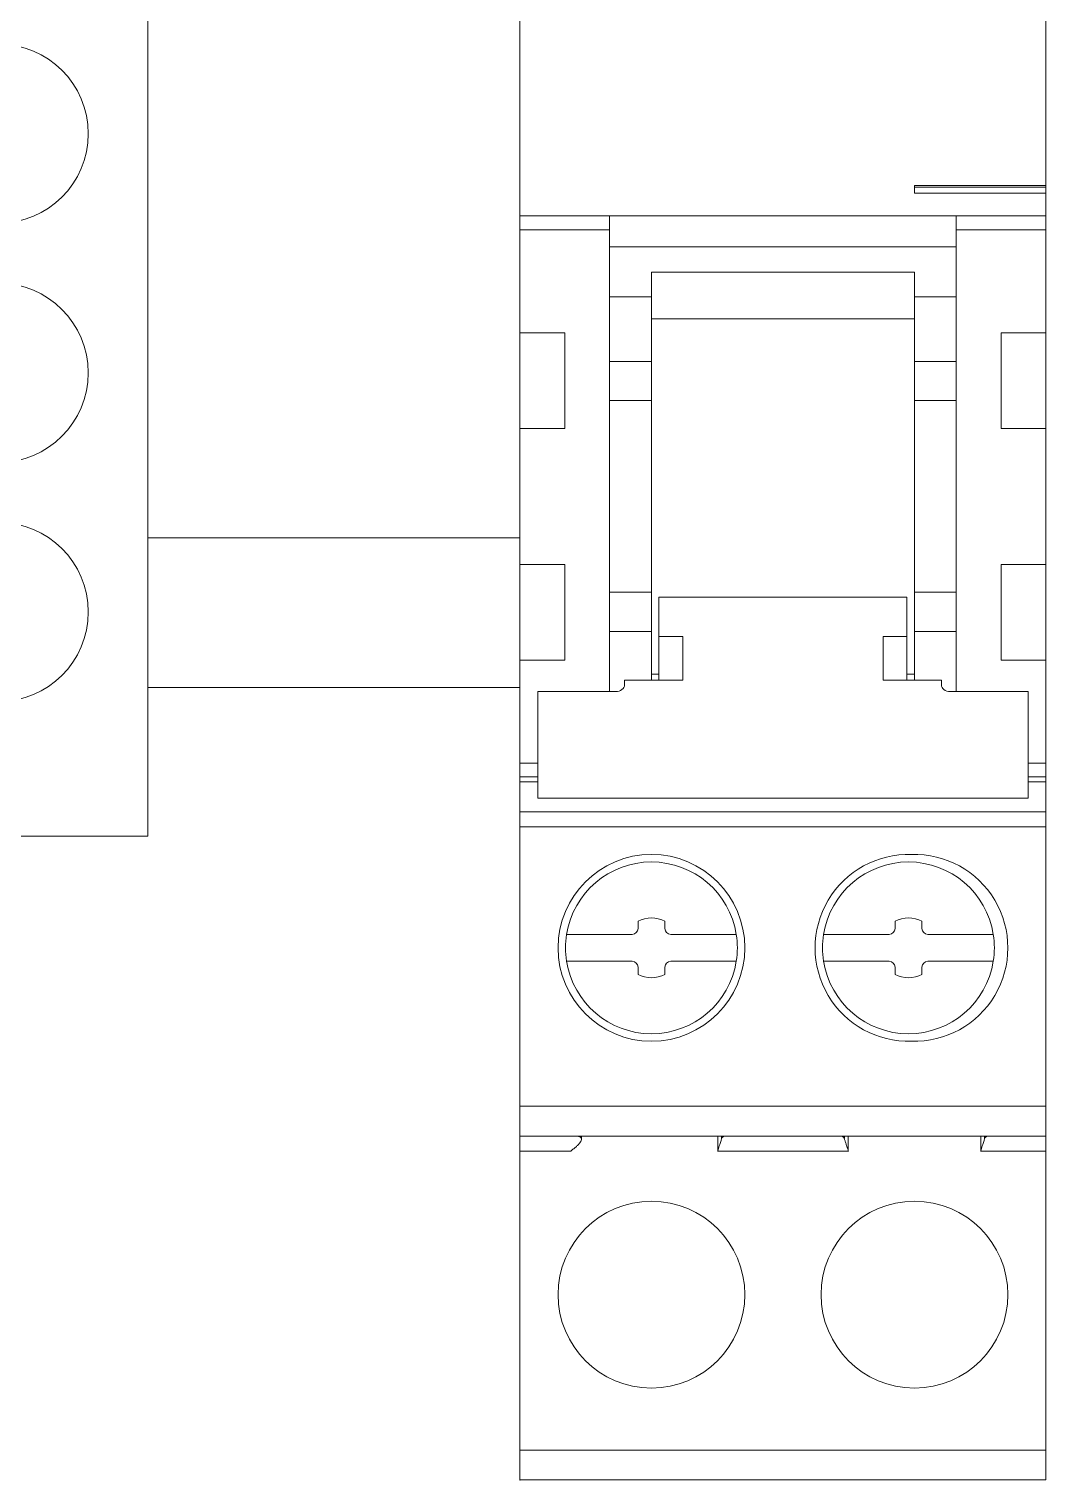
# Model space of a CAD drawing. Header units: millimetres. Extents: x 4134 to 7422, y 1400 to 3585.
# Drawn here: x 4424.14 to 4458.17, y 2776.77 to 2825.3 of the extents above; entities that cross this region are included whole.
import ezdxf

# ---------------------------------------------------------------- set-up
doc = ezdxf.new("R2010")
doc.units = ezdxf.units.MM
doc.layers.add('000-PI-Oprema', color=30, linetype='Continuous', lineweight=5)
doc.layers.add('002-PI-Kabelska kanalica', color=150, linetype='Continuous')

# ---------------------------------------------------------------- blocks, each defined once
blk = doc.blocks.new('5TE8112')
at = {"layer": '000-PI-Oprema', "color": 0, "linetype": 'ByBlock', "lineweight": 0}
for p, q in [((1289.453, 139.821), (1289.453, 115.654)), ((1307.053, 139.821), (1307.053, 116.671)), ((1302.653, 116.671), (1302.653, 116.421)), ((1307.053, 116.671), (1302.653, 116.671)), ((1302.653, 116.621), (1307.053, 116.621)), ((1307.053, 116.671), (1307.053, 116.621)), ((1307.053, 116.621), (1307.053, 116.421)), ((1302.653, 116.421), (1307.053, 116.421)), ((1307.053, 116.421), (1307.053, 115.654)), ((1289.453, 115.192), (1289.453, 115.654)), ((1289.453, 115.654), (1307.053, 115.654)), ((1307.053, 115.654), (1307.053, 115.192)), ((1289.453, 115.194), (1289.453, 111.749)), ((1292.453, 99.743), (1292.453, 115.194)), ((1304.053, 115.194), (1304.053, 99.743)), ((1307.053, 115.194), (1307.053, 111.749)), ((1293.853, 113.773), (1293.853, 112.95)), ((1302.653, 113.773), (1293.853, 113.773)), ((1302.653, 113.773), (1302.653, 112.95)), ((1293.853, 110.787), (1293.853, 112.952)), ((1302.653, 112.952), (1302.653, 110.787)), ((1302.653, 112.213), (1293.853, 112.213)), ((1289.453, 111.749), (1289.453, 108.549)), ((1289.453, 111.749), (1290.953, 111.749)), ((1290.953, 111.749), (1290.953, 108.549)), ((1305.553, 108.549), (1305.553, 111.749)), ((1305.553, 111.749), (1307.053, 111.749)), ((1307.053, 111.749), (1307.053, 108.549)), ((1292.453, 110.787), (1293.853, 110.787)), ((1293.853, 110.787), (1293.853, 109.477)), ((1302.653, 110.787), (1302.653, 109.477)), ((1302.653, 110.787), (1304.053, 110.787)), ((1293.853, 109.477), (1292.453, 109.477)), ((1293.853, 103.064), (1293.853, 109.477)), ((1304.053, 109.477), (1302.653, 109.477)), ((1302.653, 109.477), (1302.653, 103.064)), ((1290.953, 108.549), (1289.453, 108.549)), ((1289.453, 108.549), (1289.453, 103.992)), ((1307.053, 108.549), (1305.553, 108.549)), ((1307.053, 108.549), (1307.053, 103.992)), ((1289.453, 103.992), (1289.453, 100.792)), ((1290.953, 103.992), (1289.453, 103.992)), ((1290.953, 103.992), (1290.953, 100.792)), ((1305.553, 100.792), (1305.553, 103.992)), ((1305.553, 103.992), (1307.053, 103.992)), ((1307.053, 103.992), (1307.053, 100.792)), ((1292.453, 103.064), (1293.853, 103.064)), ((1293.853, 103.064), (1293.853, 101.754)), ((1294.103, 102.899), (1302.403, 102.899)), ((1294.103, 101.591), (1294.103, 102.899)), ((1302.403, 101.591), (1302.403, 102.899)), ((1302.653, 103.064), (1302.653, 101.754)), ((1302.653, 103.064), (1304.053, 103.064)), ((1293.853, 101.754), (1292.453, 101.754)), ((1293.853, 100.126), (1293.853, 101.754)), ((1294.103, 101.591), (1294.103, 100.126)), ((1294.103, 101.591), (1294.903, 101.591)), ((1294.903, 100.126), (1294.903, 101.591)), ((1301.603, 101.591), (1301.603, 100.126)), ((1302.403, 101.591), (1301.603, 101.591)), ((1302.403, 100.126), (1302.403, 101.591)), ((1302.653, 101.754), (1302.653, 100.126)), ((1304.053, 101.754), (1302.653, 101.754)), ((1290.953, 100.792), (1289.453, 100.792)), ((1289.453, 100.792), (1289.453, 97.348)), ((1307.053, 100.792), (1305.553, 100.792)), ((1307.053, 100.792), (1307.053, 97.348)), ((1292.953, 100.126), (1294.903, 100.126)), ((1292.953, 99.972), (1292.953, 100.126)), ((1293.853, 100.324), (1294.103, 100.324)), ((1301.603, 100.126), (1303.553, 100.126)), ((1302.403, 100.324), (1302.653, 100.324)), ((1303.553, 99.972), (1303.553, 100.126)), ((1290.053, 99.743), (1290.053, 98.976)), ((1290.053, 99.743), (1292.653, 99.743)), ((1303.853, 99.743), (1306.453, 99.743)), ((1306.453, 99.743), (1306.453, 98.976)), ((1290.053, 98.976), (1290.053, 98.784)), ((1290.053, 98.554), (1290.053, 98.784)), ((1290.053, 98.554), (1290.053, 98.361)), ((1306.453, 98.976), (1306.453, 98.784)), ((1306.453, 98.784), (1306.453, 98.554)), ((1306.453, 98.554), (1306.453, 98.361)), ((1290.053, 98.131), (1290.053, 98.361)), ((1290.053, 97.938), (1290.053, 98.131)), ((1306.453, 98.361), (1306.453, 98.131)), ((1306.453, 98.131), (1306.453, 97.938)), ((1290.053, 97.709), (1290.053, 97.938)), ((1290.053, 97.516), (1290.053, 97.709)), ((1306.453, 97.938), (1306.453, 97.709)), ((1306.453, 97.709), (1306.453, 97.516)), ((1289.453, 96.888), (1289.453, 97.349)), ((1290.053, 97.286), (1290.053, 97.516)), ((1290.053, 97.093), (1290.053, 97.286)), ((1290.053, 96.863), (1290.053, 97.093)), ((1306.453, 97.516), (1306.453, 97.286)), ((1306.453, 97.286), (1306.453, 97.093)), ((1306.453, 97.093), (1306.453, 96.863)), ((1307.053, 97.349), (1307.053, 96.888)), ((1290.053, 96.888), (1289.453, 96.888)), ((1289.453, 96.721), (1289.453, 96.888)), ((1289.453, 95.721), (1289.453, 96.721)), ((1290.053, 96.67), (1290.053, 96.863)), ((1290.053, 96.441), (1290.053, 96.67)), ((1306.453, 96.888), (1307.053, 96.888)), ((1306.453, 96.863), (1306.453, 96.67)), ((1306.453, 96.67), (1306.453, 96.441)), ((1307.053, 96.888), (1307.053, 96.721)), ((1307.053, 95.721), (1307.053, 96.721)), ((1290.053, 96.183), (1290.053, 96.441)), ((1290.053, 96.183), (1306.453, 96.183)), ((1306.453, 96.441), (1306.453, 96.183)), ((1289.453, 95.221), (1289.453, 95.721)), ((1289.453, 95.721), (1307.053, 95.721)), ((1307.053, 95.721), (1307.053, 95.221)), ((1289.453, 95.221), (1289.453, 85.871)), ((1289.453, 95.221), (1307.053, 95.221)), ((1307.053, 95.221), (1307.053, 85.871)), ((1293.403, 91.821), (1293.403, 92.064)), ((1294.303, 92.064), (1294.303, 91.821)), ((1302.003, 91.821), (1302.003, 92.064)), ((1302.903, 92.064), (1302.903, 91.821)), ((1291.015, 91.621), (1293.203, 91.621)), ((1294.503, 91.621), (1296.692, 91.621)), ((1299.615, 91.621), (1301.803, 91.621)), ((1303.103, 91.621), (1305.292, 91.621)), ((1293.203, 90.721), (1291.015, 90.721)), ((1293.403, 90.278), (1293.403, 90.521)), ((1294.303, 90.521), (1294.303, 90.278)), ((1296.692, 90.721), (1294.503, 90.721)), ((1301.803, 90.721), (1299.615, 90.721)), ((1302.003, 90.278), (1302.003, 90.521)), ((1302.903, 90.521), (1302.903, 90.278)), ((1305.292, 90.721), (1303.103, 90.721)), ((1289.453, 84.871), (1289.453, 85.871)), ((1307.053, 85.871), (1289.453, 85.871)), ((1307.053, 84.871), (1307.053, 85.871)), ((1289.453, 84.871), (1307.053, 84.871)), ((1289.453, 84.371), (1289.453, 84.871)), ((1291.51, 84.773), (1291.51, 84.871)), ((1307.053, 84.871), (1307.053, 84.371)), ((1289.453, 84.371), (1289.453, 74.371)), ((1291.167, 84.371), (1289.453, 84.371)), ((1291.167, 84.372), (1291.167, 84.371)), ((1296.065, 84.371), (1300.442, 84.371)), ((1304.865, 84.371), (1307.053, 84.371)), ((1307.053, 84.371), (1307.053, 74.371)), ((1307.053, 74.371), (1289.453, 74.371)), ((1289.453, 73.371), (1289.453, 74.371)), ((1307.053, 73.371), (1307.053, 74.371)), ((1289.453, 73.371), (1307.053, 73.371))]:
    blk.add_line(p, q, dxfattribs=at)
for centre in [(1293.853, 91.171), (1293.853, 79.571), (1302.653, 79.571)]:
    blk.add_circle(centre, 3.125, dxfattribs=at)
for centre, radius, start, end in [((1302.453, 91.171), 3.125, 88.1662, 271.8338), ((1302.653, 91.171), 3.125, 268.1662, 91.8338), ((1293.853, 91.171), 2.874, 9.0086, 170.9914), ((1302.453, 91.171), 2.874, 9.0086, 170.9914), ((1293.203, 91.821), 0.2, 270, 0), ((1293.853, 91.171), 1, 63.2563, 116.7437), ((1294.503, 91.821), 0.2, 180, 270), ((1301.803, 91.821), 0.2, 270, 0), ((1302.453, 91.171), 1, 63.2563, 116.7437), ((1303.103, 91.821), 0.2, 180, 270), ((1293.853, 91.171), 2.874, 170.9914, 189.0086), ((1293.853, 91.171), 2.874, 350.9914, 9.0086), ((1302.453, 91.171), 2.874, 170.9914, 189.0086), ((1302.453, 91.171), 2.874, 350.9914, 9.0086), ((1293.853, 91.171), 2.874, 189.0086, 350.9914), ((1293.203, 90.521), 0.2, 0, 90), ((1293.853, 91.171), 1, 243.2563, 296.7437), ((1294.503, 90.521), 0.2, 90, 180), ((1302.453, 91.171), 2.874, 189.0086, 350.9914), ((1301.803, 90.521), 0.2, 0, 90), ((1302.453, 91.171), 1, 243.2563, 296.7437), ((1303.103, 90.521), 0.2, 90, 180)]:
    blk.add_arc(centre, radius, start, end, dxfattribs=at)
for centre, start_param, end_param in [((1292.653, 99.972), 4.712389, 6.283185), ((1303.853, 99.972), 3.141593, 4.712389)]:
    blk.add_ellipse(centre, major_axis=(0.3, 0), ratio=0.766044, start_param=start_param, end_param=end_param, dxfattribs=at)
for points, degree in [([(1292.453, 115.654), (1291.453, 115.654), (1290.453, 115.654), (1289.453, 115.654)], 3), ([(1292.453, 115.654), (1292.453, 115.504), (1292.453, 115.253), (1292.453, 115.194)], 2), ([(1304.053, 115.194), (1304.053, 115.252), (1304.053, 115.503), (1304.053, 115.654)], 2), ([(1307.053, 115.654), (1306.053, 115.654), (1305.053, 115.654), (1304.053, 115.654)], 3), ([(1292.453, 115.194), (1291.453, 115.194), (1290.453, 115.194), (1289.453, 115.194)], 3), ([(1307.053, 115.194), (1306.053, 115.194), (1305.053, 115.194), (1304.053, 115.194)], 3), ([(1304.053, 114.622), (1300.187, 114.622), (1296.32, 114.622), (1292.453, 114.622)], 3), ([(1293.853, 112.952), (1293.387, 112.952), (1292.92, 112.952), (1292.453, 112.952)], 3), ([(1304.053, 112.952), (1303.587, 112.952), (1303.12, 112.952), (1302.653, 112.952)], 3), ([(1289.453, 97.348), (1289.653, 97.348), (1289.853, 97.348), (1290.053, 97.348)], 3), ([(1306.453, 97.348), (1306.653, 97.348), (1306.853, 97.348), (1307.053, 97.348)], 3), ([(1290.053, 96.721), (1289.853, 96.721), (1289.653, 96.721), (1289.453, 96.721)], 3), ([(1307.053, 96.721), (1306.853, 96.721), (1306.653, 96.721), (1306.453, 96.721)], 3), ([(1296.069, 84.871), (1296.069, 84.704), (1296.069, 84.537), (1296.069, 84.371)], 3), ([(1296.2, 84.871), (1296.2, 84.846), (1296.2, 84.822), (1296.2, 84.798)], 3), ([(1300.307, 84.798), (1300.307, 84.822), (1300.307, 84.847), (1300.307, 84.871)], 3), ([(1300.437, 84.371), (1300.437, 84.537), (1300.437, 84.704), (1300.437, 84.871)], 3), ([(1304.869, 84.871), (1304.869, 84.704), (1304.869, 84.537), (1304.869, 84.371)], 3), ([(1304.999, 84.871), (1304.999, 84.846), (1304.999, 84.822), (1304.999, 84.798)], 3)]:
    blk.add_open_spline(points, degree=degree, dxfattribs=at)
for points, knots in [([(1291.167, 84.372), (1291.167, 84.374), (1291.167, 84.377), (1291.169, 84.381), (1291.17, 84.384), (1291.173, 84.39), (1291.177, 84.394), (1291.184, 84.401), (1291.187, 84.404), (1291.195, 84.411), (1291.199, 84.414), (1291.211, 84.422), (1291.219, 84.428), (1291.235, 84.439), (1291.243, 84.445), (1291.266, 84.463), (1291.281, 84.476), (1291.311, 84.501), (1291.325, 84.514), (1291.354, 84.539), (1291.368, 84.552), (1291.396, 84.578), (1291.409, 84.592), (1291.434, 84.619), (1291.445, 84.632), (1291.461, 84.653), (1291.466, 84.66), (1291.475, 84.674), (1291.484, 84.688), (1291.491, 84.702), (1291.497, 84.716), (1291.5, 84.723), (1291.506, 84.743), (1291.509, 84.756), (1291.51, 84.774), (1291.51, 84.779), (1291.508, 84.791), (1291.507, 84.796), (1291.502, 84.811), (1291.497, 84.819), (1291.484, 84.835), (1291.477, 84.841), (1291.46, 84.852), (1291.452, 84.857), (1291.433, 84.864), (1291.423, 84.866), (1291.402, 84.87), (1291.392, 84.871), (1291.381, 84.871)], [0, 0, 0, 0, 0.007813, 0.007813, 0.015625, 0.015625, 0.03125, 0.03125, 0.046875, 0.046875, 0.0625, 0.0625, 0.09375, 0.09375, 0.125, 0.125, 0.1875, 0.1875, 0.25, 0.25, 0.3125, 0.3125, 0.375, 0.375, 0.4375, 0.4375, 0.46875, 0.46875, 0.5, 0.53125, 0.53125, 0.5625, 0.5625, 0.625, 0.625, 0.65625, 0.65625, 0.6875, 0.6875, 0.75, 0.75, 0.8125, 0.8125, 0.875, 0.875, 0.9375, 0.9375, 1, 1, 1, 1]), ([(1296.069, 84.371), (1296.086, 84.432), (1296.117, 84.549), (1296.18, 84.699), (1296.19, 84.766), (1296.195, 84.798)], [0, 0, 0, 0, 0.370717, 0.697171, 1, 1, 1, 1]), ([(1296.326, 84.871), (1296.297, 84.871), (1296.271, 84.866), (1296.245, 84.851), (1296.24, 84.848), (1296.23, 84.84), (1296.226, 84.836), (1296.213, 84.822), (1296.206, 84.811), (1296.2, 84.798)], [0, 0, 0, 0, 0.5, 0.5, 0.625, 0.625, 0.75, 0.75, 1, 1, 1, 1]), ([(1300.18, 84.871), (1300.21, 84.871), (1300.235, 84.866), (1300.262, 84.851), (1300.267, 84.848), (1300.277, 84.84), (1300.281, 84.836), (1300.294, 84.822), (1300.301, 84.811), (1300.307, 84.798)], [0, 0, 0, 0, 0.5, 0.5, 0.625, 0.625, 0.75, 0.75, 1, 1, 1, 1]), ([(1300.442, 84.371), (1300.44, 84.382), (1300.437, 84.404), (1300.416, 84.443), (1300.396, 84.517), (1300.362, 84.616), (1300.329, 84.722), (1300.313, 84.773), (1300.306, 84.798)], [0, 0, 0, 0, 0.06226, 0.125542, 0.251264, 0.501192, 0.751249, 1, 1, 1, 1]), ([(1304.869, 84.371), (1304.886, 84.432), (1304.917, 84.549), (1304.98, 84.699), (1304.99, 84.766), (1304.995, 84.798)], [0, 0, 0, 0, 0.370719, 0.697173, 1, 1, 1, 1]), ([(1305.126, 84.871), (1305.097, 84.871), (1305.071, 84.866), (1305.044, 84.851), (1305.039, 84.848), (1305.03, 84.84), (1305.025, 84.836), (1305.013, 84.822), (1305.006, 84.811), (1304.999, 84.798)], [0, 0, 0, 0, 0.5, 0.5, 0.625, 0.625, 0.75, 0.75, 1, 1, 1, 1])]:
    blk.add_open_spline(points, degree=3, knots=knots, dxfattribs=at)
blk.add_point((1289.453, 73.371), dxfattribs=at)
blk = doc.blocks.new('Pollmann PVB 125-2-9')
at = {"layer": '000-PI-Oprema', "color": 0, "linetype": 'ByBlock', "lineweight": 0}
blk.add_lwpolyline([(16.159, 1.023), (16.159, 4.023, -0.414214), (19.159, 7.023), (23.959, 7.023, -0.414214), (26.959, 4.023), (26.959, 1.023), (26.959, -45.977), (-0.041, -45.977), (-0.041, -49.977, 0.414214), (2.959, -52.977), (4.959, -52.977, 0.414214), (7.959, -49.977), (7.959, -45.977)], format="xyb", dxfattribs=at)
for centre in [(21.959, -22.477), (21.959, -30.477), (21.959, -38.477)]:
    blk.add_circle(centre, 3, dxfattribs=at)

msp = doc.modelspace()

# ---------------------------------------------------------------- linework, layer by layer
at = {"layer": '002-PI-Kabelska kanalica', "color": 0, "linetype": 'ByBlock', "lineweight": 0, "ltscale": 0.25}
for points in [[(4428.119, 2808.278), (4440.565, 2808.278)], [(4440.565, 2803.278), (4428.119, 2803.278)]]:
    msp.add_lwpolyline(points, dxfattribs=at)

# ---------------------------------------------------------------- block references
at = {"color": 0, "linetype": 'ByBlock', "lineweight": 0}
msp.add_blockref('Pollmann PVB 125-2-9', (4401.159, 2844.278), dxfattribs=at)
at = {"layer": '000-PI-Oprema', "color": 0, "linetype": 'ByBlock', "lineweight": 0}
msp.add_blockref('5TE8112', (3151.112, 2703.395), dxfattribs=at)

doc.saveas('drawing.dxf')
